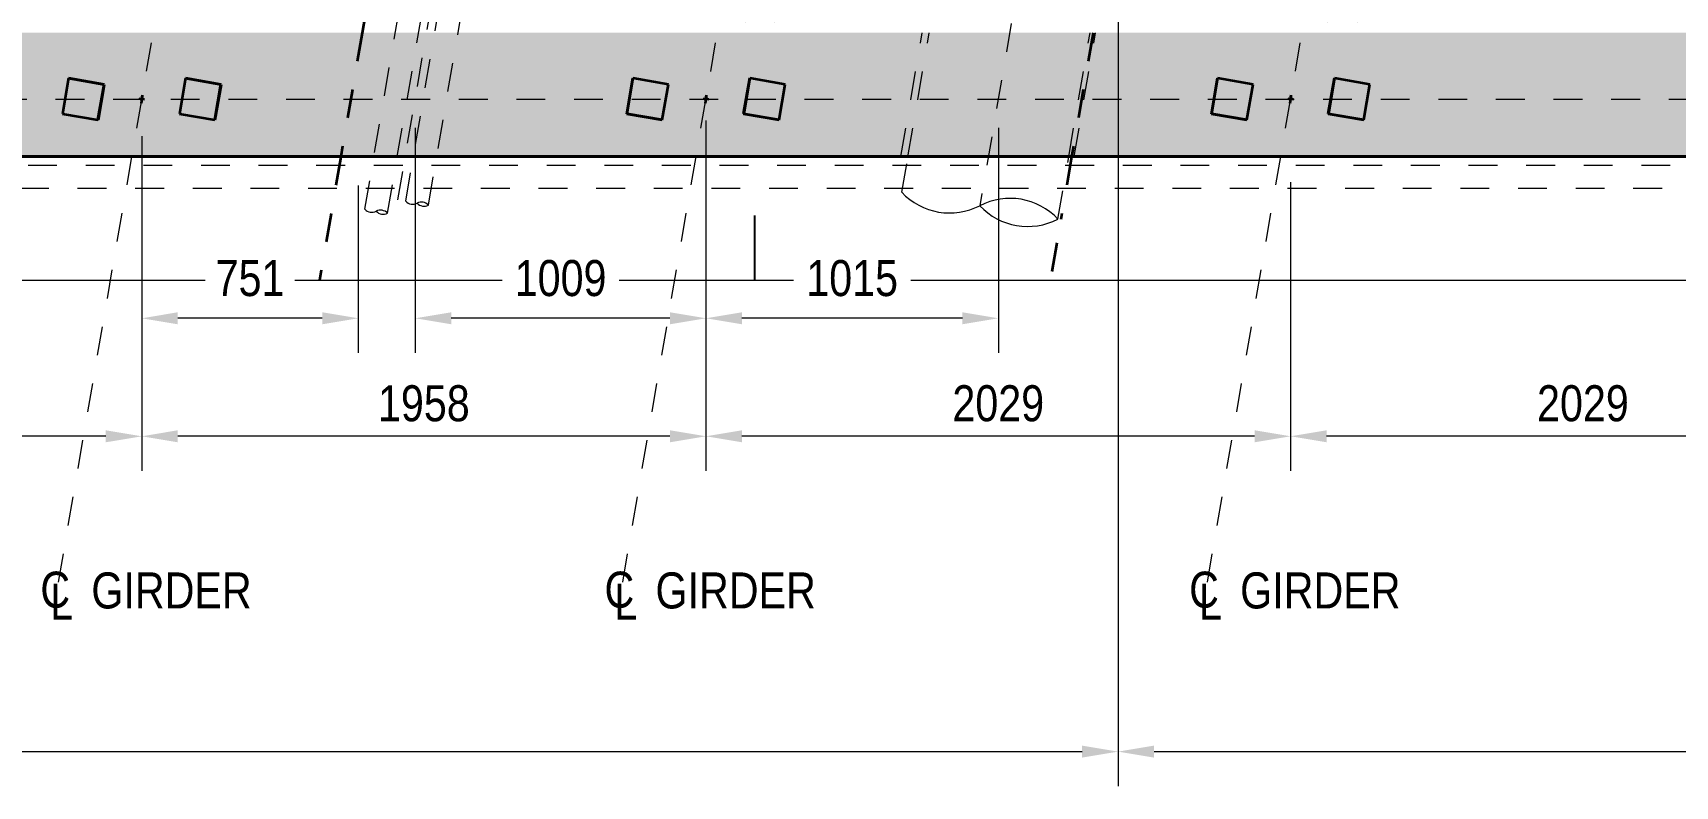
# Model space of a CAD drawing. Header units: metres. Extents: x 1108 to 1189, y -511 to 24.
# Drawn here: x 1125.24 to 1130.94, y -509.66 to -507.05 of the extents above; entities that cross this region are included whole.
import ezdxf

# ---------------------------------------------------------------- set-up
doc = ezdxf.new("R2010")
doc.units = ezdxf.units.M
for name, pattern in [('ControlLine', [0.02, 0.0125, -0.0025, 0.0025, -0.0025]), ('JacobsCenter', [0.015, 0.009, -0.0015, 0.003, -0.0015]), ('JacobsDash_2_', [0.0045, 0.003, -0.0015])]:
    doc.linetypes.add(name, pattern=pattern)
doc.layers.get('Defpoints').update_dxf_attribs({"color": 41})
for name, color, linetype, lineweight in [('A-ANNO-DIMS', 7, 'Continuous', 9), ('A-ANNO-NOTE', 7, 'Continuous', 9), ('A-DETL', 7, 'Continuous', 13), ('A-DETL-GENF', 7, 'Continuous', 9), ('S-BEAM', 7, 'Continuous', 50), ('S-FNDN', 7, 'Continuous', 50), ('S-FNDN-HDLN', 7, 'JacobsDash_2_', 18)]:
    doc.layers.add(name, color=color, linetype=linetype, lineweight=lineweight)
doc.styles.add('Arial Narrow_1', font='ARIALN.TTF', dxfattribs={"height": 0.125})
doc.styles.add('Arial Narrow_2', font='ARIALN.TTF', dxfattribs={"height": 0.0025})
doc.dimstyles.new('Dimension_Standard_O__mm_', dxfattribs={"dimscale": 0.3048, "dimtxt": 0.127929, "dimasz": 0.410105, "dimexe": 0.393701, "dimexo": 0.246063, "dimgap": 0.246063, "dimtad": 1, "dimdec": 0, "dimlfac": 1000, "dimzin": 0, "dimdsep": 46, "dimtxsty": 'Arial Narrow_1', "dimsah": 1, "dimcen": 0.09, "dimaunit": 1, "dimadec": 4, "dimazin": 0, "dimtfac": 1, "dimtdec": 4, "dimtix": 1, "dimtmove": 2, "dimatfit": 3, "dimfxl": 1, "dimtvp": 1, "dimtfill": 1, "dimtolj": 1, "dimtzin": 0, "dimlwd": 18, "dimlwe": 18, "dimarcsym": 2})
doc.dimstyles.new('Dimension_Standard_O__mm__1', dxfattribs={"dimscale": 0.3048, "dimtxt": 0.127929, "dimasz": 0.410105, "dimexe": 0.393701, "dimexo": 0.246063, "dimgap": 0.246063, "dimtad": 1, "dimdec": 0, "dimlfac": 1000, "dimzin": 0, "dimdsep": 46, "dimtxsty": 'Arial Narrow_1', "dimsah": 1, "dimcen": 0.09, "dimaunit": 1, "dimadec": 4, "dimazin": 0, "dimtfac": 1, "dimtdec": 4, "dimtix": 1, "dimtmove": 0, "dimatfit": 3, "dimfxl": 1, "dimtvp": 1, "dimtfill": 1, "dimtolj": 1, "dimtzin": 0, "dimlwd": 18, "dimlwe": 18, "dimarcsym": 2})
doc.dimstyles.new('Dimension_Standard_T__mm_', dxfattribs={"dimscale": 0.3048, "dimtxt": 0.127929, "dimasz": 0.410105, "dimexe": 0.393701, "dimexo": 0.246063, "dimgap": 0.164042, "dimtad": 1, "dimdec": 0, "dimlfac": 1000, "dimzin": 0, "dimdsep": 46, "dimtxsty": 'Arial Narrow_1', "dimsah": 1, "dimcen": 0.09, "dimaunit": 1, "dimadec": 4, "dimazin": 0, "dimtfac": 1, "dimtdec": 4, "dimtix": 1, "dimtmove": 0, "dimatfit": 3, "dimfxl": 1, "dimtvp": 1, "dimtolj": 1, "dimtzin": 0, "dimlwd": 18, "dimlwe": 18, "dimarcsym": 2})

# ---------------------------------------------------------------- blocks, each defined once
blk = doc.blocks.new('T2DPAA-T2D-PWA-RW-M2D-000002_ControlLinesMinor_rvt-1-DRG-2873062 - ABUTMENT A CONCRETE PLAN')
at = {"layer": 'A-DETL', "color": 150, "linetype": 'ControlLine', "lineweight": 35, "true_color": 0x0080ff}
for p, q in [((1126.8704, -504.1961), (1126.6272, -505.6079)), ((1129.4073, -504.1961), (1129.2772, -504.9509)), ((1129.252, -505.0972), (1129.164, -505.6079)), ((1126.305, -507.478), (1126.2309, -507.9077)), ((1128.8418, -507.478), (1128.8041, -507.6966)), ((1128.7902, -507.7777), (1128.7678, -507.9077))]:
    blk.add_line(p, q, dxfattribs=at)
at = {"layer": 'A-DETL', "color": 150, "linetype": 'ControlLine', "lineweight": 35, "true_color": 0x3290ee}
for p, q in [((1126.6272, -505.6079), (1126.3791, -507.0479)), ((1129.164, -505.6079), (1129.0716, -506.1445)), ((1129.0437, -506.3064), (1128.9159, -507.0479))]:
    blk.add_line(p, q, dxfattribs=at)
at = {"layer": 'A-DETL', "color": 153, "linetype": 'ControlLine', "lineweight": 35, "true_color": 0x3993eb}
for p, q in [((1126.3791, -507.0479), (1126.305, -507.478)), ((1128.9159, -507.0479), (1128.8418, -507.478))]:
    blk.add_line(p, q, dxfattribs=at)
blk = doc.blocks.new('T2DPAA-T2D-C3S-RS-M3D-100334_rvt-1-DRG-2873062 - ABUTMENT A CONCRETE PLAN')
at = {"layer": 'A-ANNO-NOTE', "color": 253, "lineweight": 25, "true_color": 0xa3a3a3}
blk.add_line((1127.7425, -507.9077), (1127.7424, -507.6818), dxfattribs=at)
blk.add_line((1127.7425, -507.9077), (1127.7424, -507.6818), dxfattribs=at)
blk = doc.blocks.new('01_SFO_FRP_Pile_CastInPlace_CS_BR08 - CAST-IN-PLACE PILE - 1200-8660993-DRG-2873062 - ABUTMENT A CONCRETE PLAN')
at = {"layer": 'S-FNDN', "color": 253, "linetype": 'JacobsDash_2_', "true_color": 0xa6a6a6}
for start, end in [(90, 270), (270, 90)]:
    blk.add_arc((0, 0), 0.6, start, end, dxfattribs=at)
blk = doc.blocks.new('01_SFO_FRP_Pile_CastInPlace_CS_BR08 - CAST-IN-PLACE PILE - 1200-8661025-DRG-2873062 - ABUTMENT A CONCRETE PLAN')
at = {"layer": 'S-FNDN', "color": 253, "linetype": 'JacobsDash_2_', "true_color": 0xa6a6a6}
for start, end in [(90, 270), (270, 90)]:
    blk.add_arc((0, 0), 0.6, start, end, dxfattribs=at)
blk = doc.blocks.new('05_SFO_BPE_Twin_Pedestal_Sq125_CS_BR13-1 - 525 Wide Pedestal _125L x 125W x20H_-V2-DRG-2873062 - ABUTMENT A CONCRETE PLAN')
at = {"layer": 'S-FNDN', "color": 250, "lineweight": 35, "true_color": 0x393939}
for p, q in [((1123.3303, -507.2057), (1123.309, -507.3289)), ((1123.4534, -507.2269), (1123.3303, -507.2057)), ((1123.3306, -507.2057), (1123.4538, -507.2269)), ((1123.3306, -507.2057), (1123.3306, -507.2057)), ((1123.4322, -507.3501), (1123.4534, -507.2269)), ((1123.4538, -507.2269), (1123.4326, -507.3501)), ((1123.4538, -507.2269), (1123.4534, -507.2269)), ((1123.7361, -507.2057), (1123.7149, -507.3289)), ((1123.8593, -507.2269), (1123.7361, -507.2057)), ((1123.7364, -507.2057), (1123.7365, -507.2057)), ((1123.7365, -507.2057), (1123.8596, -507.2269)), ((1123.838, -507.3501), (1123.8593, -507.2269)), ((1123.8596, -507.2269), (1123.8384, -507.3501)), ((1123.8596, -507.2269), (1123.8593, -507.2269)), ((1123.309, -507.3289), (1123.4322, -507.3501)), ((1123.4326, -507.3501), (1123.4322, -507.3501)), ((1123.7149, -507.3289), (1123.838, -507.3501)), ((1123.8384, -507.3501), (1123.838, -507.3501))]:
    blk.add_line(p, q, dxfattribs=at)
at = {"layer": 'S-FNDN-HDLN', "color": 250, "lineweight": 35, "true_color": 0x393939}
for p, q in [((1123.5747, -507.2762), (1123.5845, -507.2779)), ((1123.5845, -507.2779), (1123.5819, -507.2932)), ((1123.5845, -507.2779), (1123.5871, -507.2631)), ((1123.5861, -507.2687), (1123.5845, -507.2779)), ((1123.5944, -507.2796), (1123.5845, -507.2779))]:
    blk.add_line(p, q, dxfattribs=at)
blk = doc.blocks.new('05_SFO_BPE_Twin_Pedestal_Sq125_CS_BR13-1 - 525 Wide Pedestal _125L x 125W x20H_-V3-DRG-2873062 - ABUTMENT A CONCRETE PLAN')
at = {"layer": 'S-FNDN', "color": 250, "lineweight": 35, "true_color": 0x393939}
for p, q in [((1127.2972, -507.3289), (1127.3184, -507.2057)), ((1127.3189, -507.2057), (1127.2976, -507.3289)), ((1127.3189, -507.2057), (1127.3184, -507.2057)), ((1127.442, -507.2269), (1127.3189, -507.2057)), ((1127.4208, -507.3501), (1127.442, -507.2269)), ((1127.703, -507.3289), (1127.7242, -507.2057)), ((1127.7247, -507.2057), (1127.7034, -507.3289)), ((1127.7247, -507.2057), (1127.7242, -507.2057)), ((1127.8478, -507.2269), (1127.7247, -507.2057)), ((1127.8266, -507.3501), (1127.8478, -507.2269)), ((1127.4204, -507.3501), (1127.2972, -507.3289)), ((1127.2972, -507.3289), (1127.2976, -507.3289)), ((1127.2976, -507.3289), (1127.4208, -507.3501)), ((1127.4204, -507.3501), (1127.4205, -507.3501)), ((1127.8262, -507.3501), (1127.703, -507.3289)), ((1127.703, -507.3289), (1127.7034, -507.3289)), ((1127.7034, -507.3289), (1127.8266, -507.3501)), ((1127.8262, -507.3501), (1127.8263, -507.3501))]:
    blk.add_line(p, q, dxfattribs=at)
at = {"layer": 'S-FNDN-HDLN', "color": 250, "lineweight": 35, "true_color": 0x393939}
for p, q in [((1127.5624, -507.2762), (1127.5723, -507.2779)), ((1127.5723, -507.2779), (1127.5697, -507.2932)), ((1127.5723, -507.2779), (1127.5748, -507.2631)), ((1127.5739, -507.2687), (1127.5723, -507.2779)), ((1127.5822, -507.2796), (1127.5723, -507.2779))]:
    blk.add_line(p, q, dxfattribs=at)
blk = doc.blocks.new('CS_DET_Pile-Column_BreakLine - Tubular BreakLine-8216992-DRG-2873062 - ABUTMENT A CONCRETE PLAN')
at = {"layer": 'A-DETL-GENF', "color": 252, "lineweight": 18, "true_color": 0x888888}
for centre, start, end in [((0.1375, 0.1824), 232.9573, 307.0427), ((0.4125, -0.182), 52.9573, 127.0427), ((0.4125, 0.1824), 232.9573, 307.0427)]:
    blk.add_arc(centre, 0.2283, start, end, dxfattribs=at)
blk = doc.blocks.new('CS_DET_Pile-Column_BreakLine - Tubular BreakLine-8216666-DRG-2873062 - ABUTMENT A CONCRETE PLAN')
at = {"layer": 'A-DETL-GENF', "color": 252, "lineweight": 18, "true_color": 0x888888}
for centre, start, end in [((0.02, 0.0267), 232.9573, 307.0427), ((0.06, -0.0263), 52.9573, 127.0427), ((0.06, 0.0267), 232.9573, 307.0427)]:
    blk.add_arc(centre, 0.0332, start, end, dxfattribs=at)
blk = doc.blocks.new('CS_Annot_Centreline Symbol2 - CS_Annot_Centreline Symbol-5074296-DRG-2873062 - ABUTMENT A CONCRETE PLAN')
at = {"layer": 'A-ANNO-NOTE', "char_height": 0.0025, "attachment_point": 1, "style": 'Arial Narrow_2'}
for s, insert, width in [('C  ', (-0.00109, 0.00476), 0.0044093), ('L', (-0.00041, 0.00392), 0.0019241)]:
    blk.add_mtext(s, dxfattribs=dict(at, insert=insert, width=width))
blk = doc.blocks.new('DIMBLOCK2-DRG-2873062 - ABUTMENT A CONCRETE PLAN')
at = {"layer": 'A-ANNO-DIMS', "color": 0, "lineweight": 18, "transparency": 16777216}
for p, q in [((1143.1166, -507.4629), (1143.1166, -509.6642)), ((1129.0029, -508.7969), (1129.0029, -509.6642)), ((1129.1279, -509.5442), (1135.7391, -509.5442)), ((1142.9916, -509.5442), (1136.3086, -509.5442))]:
    blk.add_line(p, q, dxfattribs=at)
at = {"layer": 'A-ANNO-DIMS', "color": 0, "transparency": 16777216}
for points in [[(1129.1279, -509.5233), (1129.1279, -509.565), (1129.0029, -509.5442)], [(1142.9916, -509.5233), (1142.9916, -509.565), (1143.1166, -509.5442)]]:
    blk.add_solid(points, dxfattribs=at)
at = {"layer": 'Defpoints', "color": 0, "transparency": 16777216}
for p in [(1143.1166, -507.3879), (1129.0029, -508.7219), (1143.1166, -509.5442)]:
    blk.add_point(p, dxfattribs=at)
at = {"layer": 'A-ANNO-DIMS', "color": 0, "lineweight": 18, "transparency": 16777216, "insert": (1135.7863, -509.3766), "char_height": 0.125, "width": 0.475164, "attachment_point": 1, "line_spacing_factor": 0.974696, "style": 'Arial Narrow_1', "bg_fill": 3, "box_fill_scale": 1.1, "bg_fill_color": 256, "bg_fill_true_color": 13158600, "bg_fill_transparency": 0}
blk.add_mtext('\\A1;14115\u200e', dxfattribs=at)
blk = doc.blocks.new('DIMBLOCK9-DRG-2873062 - ABUTMENT A CONCRETE PLAN')
at = {"layer": 'A-ANNO-DIMS', "color": 0, "lineweight": 18, "transparency": 16777216}
for p, q in [((1129.6018, -507.5665), (1129.6018, -508.5691)), ((1131.6313, -507.5665), (1131.6313, -508.5691)), ((1131.5063, -508.4491), (1129.7268, -508.4491))]:
    blk.add_line(p, q, dxfattribs=at)
at = {"layer": 'A-ANNO-DIMS', "color": 0, "transparency": 16777216}
for points in [[(1129.7268, -508.4282), (1129.7268, -508.4699), (1129.6018, -508.4491)], [(1131.5063, -508.4282), (1131.5063, -508.4699), (1131.6313, -508.4491)]]:
    blk.add_solid(points, dxfattribs=at)
at = {"layer": 'Defpoints', "color": 0, "transparency": 16777216}
for p in [(1129.6018, -507.4915), (1131.6313, -507.4915), (1129.6018, -508.4491)]:
    blk.add_point(p, dxfattribs=at)
at = {"layer": 'A-ANNO-DIMS', "color": 0, "lineweight": 18, "transparency": 16777216, "insert": (1130.6165, -508.3352), "char_height": 0.125, "width": 0.380132, "attachment_point": 5, "style": 'Arial Narrow_1'}
blk.add_mtext('\\A1;2029', dxfattribs=at)
blk = doc.blocks.new('DIMBLOCK10-DRG-2873062 - ABUTMENT A CONCRETE PLAN')
at = {"layer": 'A-ANNO-DIMS', "color": 0, "lineweight": 18, "transparency": 16777216}
for p, q in [((1127.5723, -507.5665), (1127.5723, -508.5691)), ((1129.6018, -507.5665), (1129.6018, -508.5691)), ((1129.4768, -508.4491), (1127.6973, -508.4491))]:
    blk.add_line(p, q, dxfattribs=at)
at = {"layer": 'A-ANNO-DIMS', "color": 0, "transparency": 16777216}
for points in [[(1127.6973, -508.4282), (1127.6973, -508.4699), (1127.5723, -508.4491)], [(1129.4768, -508.4282), (1129.4768, -508.4699), (1129.6018, -508.4491)]]:
    blk.add_solid(points, dxfattribs=at)
at = {"layer": 'Defpoints', "color": 0, "transparency": 16777216}
for p in [(1127.5723, -507.4915), (1129.6018, -507.4915), (1127.5723, -508.4491)]:
    blk.add_point(p, dxfattribs=at)
at = {"layer": 'A-ANNO-DIMS', "color": 0, "lineweight": 18, "transparency": 16777216, "insert": (1128.587, -508.3352), "char_height": 0.125, "width": 0.380132, "attachment_point": 5, "style": 'Arial Narrow_1'}
blk.add_mtext('\\A1;2029', dxfattribs=at)
blk = doc.blocks.new('DIMBLOCK11-DRG-2873062 - ABUTMENT A CONCRETE PLAN')
at = {"layer": 'A-ANNO-DIMS', "color": 0, "lineweight": 18, "transparency": 16777216}
for p, q in [((1125.614, -507.5665), (1125.614, -508.5691)), ((1127.5723, -507.5665), (1127.5723, -508.5691)), ((1127.4473, -508.4491), (1125.739, -508.4491))]:
    blk.add_line(p, q, dxfattribs=at)
at = {"layer": 'A-ANNO-DIMS', "color": 0, "transparency": 16777216}
for points in [[(1125.739, -508.4282), (1125.739, -508.4699), (1125.614, -508.4491)], [(1127.4473, -508.4282), (1127.4473, -508.4699), (1127.5723, -508.4491)]]:
    blk.add_solid(points, dxfattribs=at)
at = {"layer": 'Defpoints', "color": 0, "transparency": 16777216}
for p in [(1125.614, -507.4915), (1127.5723, -507.4915), (1125.614, -508.4491)]:
    blk.add_point(p, dxfattribs=at)
at = {"layer": 'A-ANNO-DIMS', "color": 0, "lineweight": 18, "transparency": 16777216, "insert": (1126.5931, -508.3352), "char_height": 0.125, "width": 0.380132, "attachment_point": 5, "style": 'Arial Narrow_1'}
blk.add_mtext('\\A1;1958', dxfattribs=at)
blk = doc.blocks.new('DIMBLOCK12-DRG-2873062 - ABUTMENT A CONCRETE PLAN')
at = {"layer": 'A-ANNO-DIMS', "color": 0, "lineweight": 18, "transparency": 16777216}
for p, q in [((1123.5845, -507.5665), (1123.5845, -508.5691)), ((1125.614, -507.5665), (1125.614, -508.5691)), ((1125.489, -508.4491), (1123.7095, -508.4491))]:
    blk.add_line(p, q, dxfattribs=at)
at = {"layer": 'A-ANNO-DIMS', "color": 0, "transparency": 16777216}
for points in [[(1123.7095, -508.4282), (1123.7095, -508.4699), (1123.5845, -508.4491)], [(1125.489, -508.4282), (1125.489, -508.4699), (1125.614, -508.4491)]]:
    blk.add_solid(points, dxfattribs=at)
at = {"layer": 'Defpoints', "color": 0, "transparency": 16777216}
for p in [(1123.5845, -507.4915), (1125.614, -507.4915), (1123.5845, -508.4491)]:
    blk.add_point(p, dxfattribs=at)
at = {"layer": 'A-ANNO-DIMS', "color": 0, "lineweight": 18, "transparency": 16777216, "insert": (1124.5992, -508.3352), "char_height": 0.125, "width": 0.380132, "attachment_point": 5, "style": 'Arial Narrow_1'}
blk.add_mtext('\\A1;2029', dxfattribs=at)
blk = doc.blocks.new('DIMBLOCK19-DRG-2873062 - ABUTMENT A CONCRETE PLAN')
at = {"layer": 'A-ANNO-DIMS', "color": 0, "lineweight": 18, "transparency": 16777216}
for p, q in [((1129.0029, -506.6239), (1129.0029, -509.6642)), ((1112.3525, -507.5787), (1112.3525, -509.6642)), ((1112.4775, -509.5442), (1128.8779, -509.5442))]:
    blk.add_line(p, q, dxfattribs=at)
at = {"layer": 'A-ANNO-DIMS', "color": 0, "transparency": 16777216}
for points in [[(1112.4775, -509.5233), (1112.4775, -509.565), (1112.3525, -509.5442)], [(1128.8779, -509.5233), (1128.8779, -509.565), (1129.0029, -509.5442)]]:
    blk.add_solid(points, dxfattribs=at)
at = {"layer": 'Defpoints', "color": 0, "transparency": 16777216}
for p in [(1129.0029, -506.5489), (1112.3525, -507.5037), (1129.0029, -509.5442)]:
    blk.add_point(p, dxfattribs=at)
at = {"layer": 'A-ANNO-DIMS', "color": 0, "lineweight": 18, "transparency": 16777216, "insert": (1120.6777, -509.4053), "char_height": 0.125, "width": 0.475164, "attachment_point": 5, "style": 'Arial Narrow_1', "bg_fill": 3, "box_fill_scale": 1.1, "bg_fill_color": 256, "bg_fill_true_color": 13158600, "bg_fill_transparency": 0}
blk.add_mtext('\\A1;16650', dxfattribs=at)
blk = doc.blocks.new('DIMBLOCK22-DRG-2873062 - ABUTMENT A CONCRETE PLAN')
at = {"layer": 'A-ANNO-DIMS', "color": 0, "lineweight": 18, "transparency": 16777216}
for p, q in [((1125.614, -507.407), (1125.614, -508.1593)), ((1126.3655, -507.5779), (1126.3655, -508.1593)), ((1126.2405, -508.0393), (1125.739, -508.0393))]:
    blk.add_line(p, q, dxfattribs=at)
at = {"layer": 'A-ANNO-DIMS', "color": 0, "transparency": 16777216}
for points in [[(1125.739, -508.0184), (1125.739, -508.0601), (1125.614, -508.0393)], [(1126.2405, -508.0184), (1126.2405, -508.0601), (1126.3655, -508.0393)]]:
    blk.add_solid(points, dxfattribs=at)
at = {"layer": 'Defpoints', "color": 0, "transparency": 16777216}
for p in [(1125.614, -507.332), (1126.3655, -507.5029), (1125.614, -508.0393)]:
    blk.add_point(p, dxfattribs=at)
at = {"layer": 'A-ANNO-DIMS', "color": 0, "lineweight": 18, "transparency": 16777216, "insert": (1125.9898, -507.9004), "char_height": 0.125, "width": 0.285099, "attachment_point": 5, "style": 'Arial Narrow_1', "bg_fill": 3, "box_fill_scale": 1.1, "bg_fill_color": 256, "bg_fill_true_color": 13158600, "bg_fill_transparency": 0}
blk.add_mtext('\\A1;751', dxfattribs=at)
blk = doc.blocks.new('DIMBLOCK24-DRG-2873062 - ABUTMENT A CONCRETE PLAN')
at = {"layer": 'A-ANNO-DIMS', "color": 0, "lineweight": 18, "transparency": 16777216}
for p, q in [((1127.5723, -507.3529), (1127.5723, -508.1593)), ((1126.5633, -507.3779), (1126.5633, -508.1593)), ((1127.4473, -508.0393), (1126.6883, -508.0393))]:
    blk.add_line(p, q, dxfattribs=at)
at = {"layer": 'A-ANNO-DIMS', "color": 0, "transparency": 16777216}
for points in [[(1126.6883, -508.0184), (1126.6883, -508.0601), (1126.5633, -508.0393)], [(1127.4473, -508.0184), (1127.4473, -508.0601), (1127.5723, -508.0393)]]:
    blk.add_solid(points, dxfattribs=at)
at = {"layer": 'Defpoints', "color": 0, "transparency": 16777216}
for p in [(1126.5633, -507.3029), (1127.5723, -507.2779), (1126.5633, -508.0393)]:
    blk.add_point(p, dxfattribs=at)
at = {"layer": 'A-ANNO-DIMS', "color": 0, "lineweight": 18, "transparency": 16777216, "insert": (1127.0678, -507.9004), "char_height": 0.125, "width": 0.380132, "attachment_point": 5, "style": 'Arial Narrow_1', "bg_fill": 3, "box_fill_scale": 1.1, "bg_fill_color": 256, "bg_fill_true_color": 13158600, "bg_fill_transparency": 0}
blk.add_mtext('\\A1;1009', dxfattribs=at)
blk = doc.blocks.new('DIMBLOCK27-DRG-2873062 - ABUTMENT A CONCRETE PLAN')
at = {"layer": 'A-ANNO-DIMS', "color": 0, "lineweight": 18, "transparency": 16777216}
for p, q in [((1127.5723, -507.3529), (1127.5723, -508.1593)), ((1128.5873, -507.3779), (1128.5873, -508.1593)), ((1128.4623, -508.0393), (1127.6973, -508.0393))]:
    blk.add_line(p, q, dxfattribs=at)
at = {"layer": 'A-ANNO-DIMS', "color": 0, "transparency": 16777216}
for points in [[(1127.6973, -508.0184), (1127.6973, -508.0601), (1127.5723, -508.0393)], [(1128.4623, -508.0184), (1128.4623, -508.0601), (1128.5873, -508.0393)]]:
    blk.add_solid(points, dxfattribs=at)
at = {"layer": 'Defpoints', "color": 0, "transparency": 16777216}
for p in [(1127.5723, -507.2779), (1128.5873, -507.3029), (1127.5723, -508.0393)]:
    blk.add_point(p, dxfattribs=at)
at = {"layer": 'A-ANNO-DIMS', "color": 0, "lineweight": 18, "transparency": 16777216, "insert": (1128.0798, -507.9004), "char_height": 0.125, "width": 0.380132, "attachment_point": 5, "style": 'Arial Narrow_1', "bg_fill": 3, "box_fill_scale": 1.1, "bg_fill_color": 256, "bg_fill_true_color": 13158600, "bg_fill_transparency": 0}
blk.add_mtext('\\A1;1015', dxfattribs=at)

msp = doc.modelspace()

# ---------------------------------------------------------------- hatches: boundary and pattern name
at = {"layer": 'A-DETL-GENF', "true_color": 0xc0c0c0, "transparency": 33554509}
msp.add_hatch(color=9, dxfattribs=at).paths.add_polyline_path([(1112.3525, -507.4781), (1143.1167, -507.4779), (1143.1157, -507.0479), (1112.3525, -507.0479)])

# ---------------------------------------------------------------- linework, layer by layer
at = {"layer": 'A-DETL', "linetype": 'JacobsCenter', "lineweight": 18}
for p, q in [((1126.5029, -507.628), (1127.1179, -504.0586)), ((1129.1416, -504.0586), (1128.5231, -507.6482)), ((1125.325, -508.9555), (1125.6504, -507.0667)), ((1127.2833, -508.9555), (1127.6091, -507.0648)), ((1129.3128, -508.9555), (1129.6388, -507.0631)), ((1110.1147, -507.2779), (1143.3395, -507.2779))]:
    msp.add_line(p, q, dxfattribs=at)
at = {"layer": 'A-DETL', "color": 191, "linetype": 'JacobsDash_2_', "true_color": 0xbf7fff}
for p, q in [((1126.3882, -507.6607), (1126.8848, -504.7788)), ((1126.4671, -507.6743), (1126.9636, -504.7924)), ((1126.53, -507.6327), (1127.0218, -504.7788)), ((1126.6089, -507.6462), (1127.1006, -504.7924))]:
    msp.add_line(p, q, dxfattribs=at)
at = {"layer": 'A-DETL', "color": 250, "linetype": 'JacobsDash_2_', "true_color": 0x393939}
for p, q in [((1128.2493, -507.4778), (1128.3234, -507.0479)), ((1128.8506, -507.4779), (1128.9247, -507.0479))]:
    msp.add_line(p, q, dxfattribs=at)
at = {"layer": 'A-DETL', "color": 175, "linetype": 'JacobsDash_2_', "lineweight": 9, "true_color": 0x3954a4}
for p, q in [((1128.2734, -507.478), (1128.3475, -507.0479)), ((1128.8315, -507.478), (1128.9056, -507.0479))]:
    msp.add_line(p, q, dxfattribs=at)
at = {"layer": 'A-DETL', "lineweight": 35}
msp.add_line((1112.3525, -507.4781), (1143.1167, -507.4779), dxfattribs=at)
at = {"layer": 'A-DETL', "color": 164, "linetype": 'JacobsDash_2_', "lineweight": 9, "true_color": 0x002699}
for p, q in [((1128.2521, -507.6015), (1128.2734, -507.478)), ((1128.7941, -507.6949), (1128.8315, -507.478))]:
    msp.add_line(p, q, dxfattribs=at)
at = {"layer": 'A-DETL', "color": 1, "linetype": 'JacobsDash_2_', "true_color": 0xff0000}
for p, q in [((1114.2196, -507.5079), (1140.648, -507.5079)), ((1114.5914, -507.5879), (1140.517, -507.5879))]:
    msp.add_line(p, q, dxfattribs=at)
at = {"layer": 'A-DETL', "color": 7, "lineweight": 9, "true_color": 0xffffff}
msp.add_line((1136.436, -507.9077), (1116.9922, -507.9077), dxfattribs=at)
at = {"layer": 'S-BEAM', "color": 250, "lineweight": 40, "true_color": 0x393939}
for p, q in [((1126.3646, -507.4779), (1112.3525, -507.4779)), ((1126.3656, -507.4779), (1126.3646, -507.4779)), ((1126.3655, -507.4779), (1126.3656, -507.4779)), ((1126.3665, -507.4779), (1126.3656, -507.4779)), ((1126.3656, -507.4779), (1143.1164, -507.4779))]:
    msp.add_line(p, q, dxfattribs=at)

# ---------------------------------------------------------------- block references
at = {"lineweight": 5}
for name in ['T2DPAA-T2D-C3S-RS-M3D-100334_rvt-1-DRG-2873062 - ABUTMENT A CONCRETE PLAN', 'T2DPAA-T2D-PWA-RW-M2D-000002_ControlLinesMinor_rvt-1-DRG-2873062 - ABUTMENT A CONCRETE PLAN']:
    msp.add_blockref(name, (0, 0), dxfattribs=at)
at = {"layer": 'A-ANNO-NOTE', "xscale": 50.00000000000001, "yscale": 50.00000000000001, "zscale": 50.00000000000001}
for p in [(1125.3163, -509.1572), (1127.2746, -509.1572), (1129.3041, -509.1572)]:
    msp.add_blockref('CS_Annot_Centreline Symbol2 - CS_Annot_Centreline Symbol-5074296-DRG-2873062 - ABUTMENT A CONCRETE PLAN', p, dxfattribs=at)
at = {"layer": 'A-DETL-GENF', "color": 252, "true_color": 0x888888}
for name, p, rotation in [('CS_DET_Pile-Column_BreakLine - Tubular BreakLine-8216992-DRG-2873062 - ABUTMENT A CONCRETE PLAN', (1128.252, -507.6017), 350.2242198663057), ('CS_DET_Pile-Column_BreakLine - Tubular BreakLine-8216666-DRG-2873062 - ABUTMENT A CONCRETE PLAN', (1126.3882, -507.6609), 350.2242198622675), ('CS_DET_Pile-Column_BreakLine - Tubular BreakLine-8216666-DRG-2873062 - ABUTMENT A CONCRETE PLAN', (1126.53, -507.6328), 350.2242198622675)]:
    msp.add_blockref(name, p, dxfattribs=dict(at, rotation=rotation))
at = {"layer": 'S-FNDN', "color": 253, "linetype": 'JacobsDash_2_', "true_color": 0xa6a6a6, "rotation": 165.2238888888883}
for name, p in [('01_SFO_FRP_Pile_CastInPlace_CS_BR08 - CAST-IN-PLACE PILE - 1200-8661025-DRG-2873062 - ABUTMENT A CONCRETE PLAN', (1127.7639, -506.4077)), ('01_SFO_FRP_Pile_CastInPlace_CS_BR08 - CAST-IN-PLACE PILE - 1200-8660993-DRG-2873062 - ABUTMENT A CONCRETE PLAN', (1129.7873, -506.4077))]:
    msp.add_blockref(name, p, dxfattribs=at)
at = {"layer": 'S-FNDN', "color": 250, "lineweight": 35, "true_color": 0x393939}
for name, p in [('05_SFO_BPE_Twin_Pedestal_Sq125_CS_BR13-1 - 525 Wide Pedestal _125L x 125W x20H_-V2-DRG-2873062 - ABUTMENT A CONCRETE PLAN', (2.0295, 0)), ('05_SFO_BPE_Twin_Pedestal_Sq125_CS_BR13-1 - 525 Wide Pedestal _125L x 125W x20H_-V3-DRG-2873062 - ABUTMENT A CONCRETE PLAN', (0, 0)), ('05_SFO_BPE_Twin_Pedestal_Sq125_CS_BR13-1 - 525 Wide Pedestal _125L x 125W x20H_-V3-DRG-2873062 - ABUTMENT A CONCRETE PLAN', (2.0295, 0))]:
    msp.add_blockref(name, p, dxfattribs=at)

# ---------------------------------------------------------------- dimensions: what is measured, and where the dimension line sits
at = {"layer": 'A-ANNO-DIMS', "lineweight": 18}
for base, p1, p2, angle, override, picture, middle in [((1123.58451, -508.44906), (1125.61398, -507.49148), (1123.58451, -507.49148), 359.99999, {"dimpost": '<>', "dimfxl": 2.029467}, 'DIMBLOCK12-DRG-2873062 - ABUTMENT A CONCRETE PLAN', (1124.59925, -508.33524)), ((1125.614, -508.4491), (1127.5723, -507.4915), (1125.614, -507.4915), 360, {"dimpost": '<>', "dimfxl": 1.958321}, 'DIMBLOCK11-DRG-2873062 - ABUTMENT A CONCRETE PLAN', (1126.5931, -508.3352))]:
    dim = msp.add_linear_dim(base=base, p1=p1, p2=p2, angle=angle, dimstyle='Dimension_Standard_T__mm_', override=override, dxfattribs=at)
    dim.commit()
    dim.dimension.update_dxf_attribs({"geometry": picture, "text_midpoint": middle})

# ---------------------------------------------------------------- next in the draw order: texts
at = {"layer": 'A-ANNO-NOTE', "char_height": 0.125, "attachment_point": 1, "style": 'Arial Narrow_1', "bg_fill": 3, "box_fill_scale": 1, "bg_fill_color": 256, "bg_fill_true_color": 13158600, "bg_fill_transparency": 0}
for insert in [(1125.4388, -508.9219), (1127.3971, -508.9219), (1129.4266, -508.9219)]:
    msp.add_mtext('GIRDER', dxfattribs=dict(at, insert=insert))

# ---------------------------------------------------------------- next in the draw order: dimensions: what is measured, and where the dimension line sits
at = {"layer": 'A-ANNO-DIMS', "lineweight": 18}
dim = msp.add_linear_dim(base=(1143.1166, -509.5442), p1=(1129.0029, -508.7219), p2=(1143.1166, -507.3879), text='14115\u200e', dimstyle='Dimension_Standard_O__mm_', override={"dimpost": '<>', "dimfxl": 14.176554}, dxfattribs=at)
dim.commit()
dim.dimension.update_dxf_attribs({"geometry": 'DIMBLOCK2-DRG-2873062 - ABUTMENT A CONCRETE PLAN', "text_midpoint": (1136.0238, -509.46), "dimtype": 160})

# ---------------------------------------------------------------- next in the draw order: dimensions: what is measured, and where the dimension line sits
for base, p1, p2, override, picture, middle in [((1127.5723, -508.44906), (1129.60179, -507.49148), (1127.5723, -507.49148), {"dimpost": '<>', "dimfxl": 2.029491}, 'DIMBLOCK10-DRG-2873062 - ABUTMENT A CONCRETE PLAN', (1128.58705, -508.33524)), ((1129.60179, -508.44907), (1131.63127, -507.49148), (1129.60179, -507.49148), {"dimpost": '<>', "dimfxl": 2.02948}, 'DIMBLOCK9-DRG-2873062 - ABUTMENT A CONCRETE PLAN', (1130.61653, -508.33524))]:
    dim = msp.add_linear_dim(base=base, p1=p1, p2=p2, angle=359.99999, dimstyle='Dimension_Standard_T__mm_', override=override, dxfattribs=at)
    dim.commit()
    dim.dimension.update_dxf_attribs({"geometry": picture, "text_midpoint": middle})

# ---------------------------------------------------------------- next in the draw order: dimensions: what is measured, and where the dimension line sits
dim = msp.add_linear_dim(base=(1129.0029, -509.5442), p1=(1112.3525, -507.5037), p2=(1129.0029, -506.5489), angle=0, dimstyle='Dimension_Standard_O__mm__1', override={"dimpost": '<>', "dimfxl": 16.677813}, dxfattribs=at)
dim.commit()
dim.dimension.update_dxf_attribs({"geometry": 'DIMBLOCK19-DRG-2873062 - ABUTMENT A CONCRETE PLAN', "text_midpoint": (1120.6777, -509.4053)})

# ---------------------------------------------------------------- next in the draw order: dimensions: what is measured, and where the dimension line sits
for base, p1, p2, override, picture, middle in [((1126.5633, -508.0393), (1127.5723, -507.2779), (1126.5633, -507.3029), {"dimpost": '<>', "dimfxl": 1.009349}, 'DIMBLOCK24-DRG-2873062 - ABUTMENT A CONCRETE PLAN', (1127.0678, -507.9004)), ((1125.61401, -508.03927), (1126.36549, -507.50292), (1125.61401, -507.33197), {"dimpost": '<>', "dimfxl": 0.770677}, 'DIMBLOCK22-DRG-2873062 - ABUTMENT A CONCRETE PLAN', (1125.98975, -507.90044))]:
    dim = msp.add_linear_dim(base=base, p1=p1, p2=p2, angle=0, dimstyle='Dimension_Standard_O__mm__1', override=override, dxfattribs=at)
    dim.commit()
    dim.dimension.update_dxf_attribs({"geometry": picture, "text_midpoint": middle})

# ---------------------------------------------------------------- next in the draw order: dimensions: what is measured, and where the dimension line sits
dim = msp.add_linear_dim(base=(1127.5723, -508.0393), p1=(1128.5873, -507.3029), p2=(1127.5723, -507.2779), dimstyle='Dimension_Standard_O__mm__1', override={"dimpost": '<>', "dimfxl": 1.015308}, dxfattribs=at)
dim.commit()
dim.dimension.update_dxf_attribs({"geometry": 'DIMBLOCK27-DRG-2873062 - ABUTMENT A CONCRETE PLAN', "text_midpoint": (1128.0798, -507.9004)})

doc.saveas('drawing.dxf')
